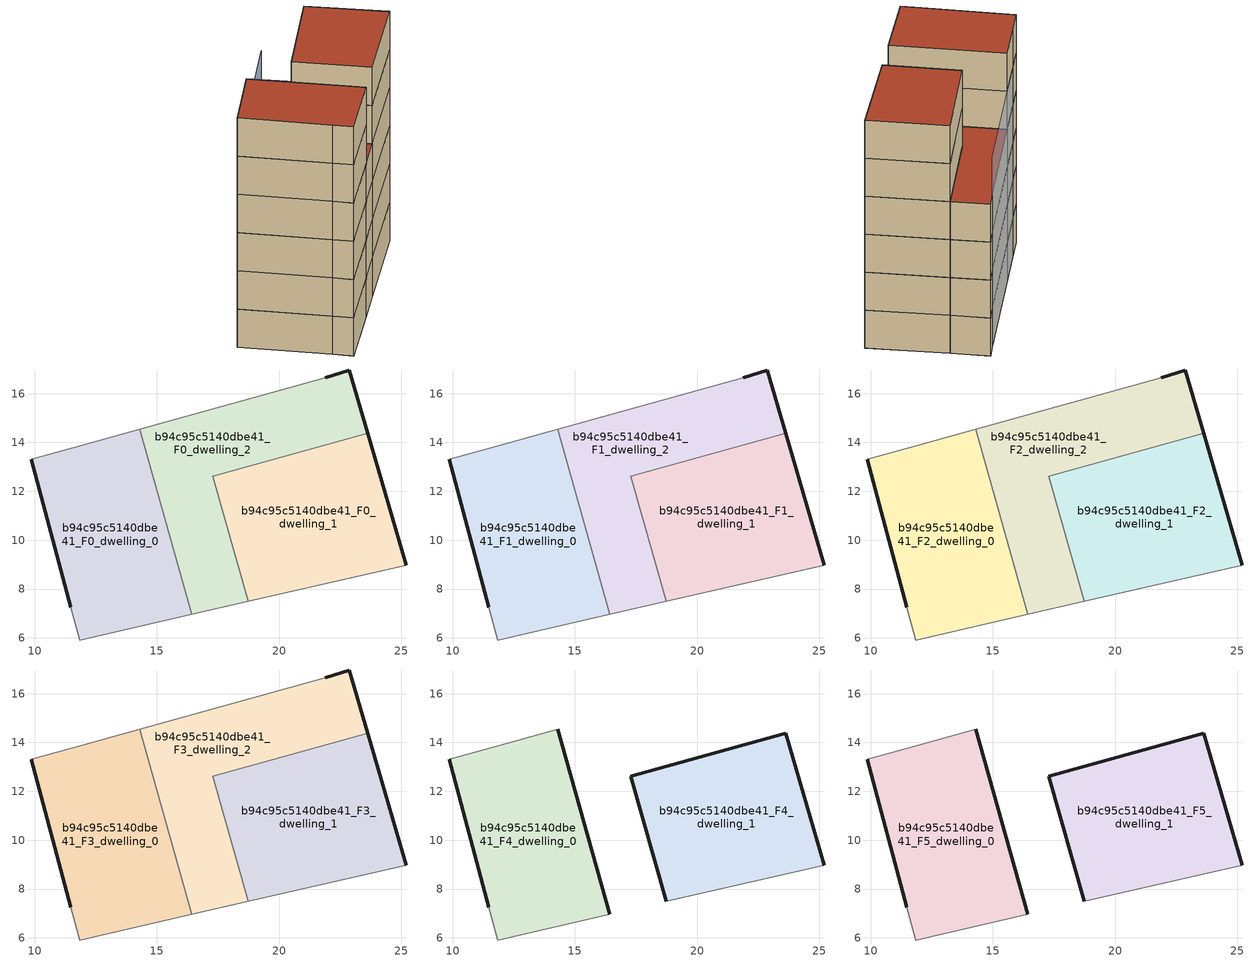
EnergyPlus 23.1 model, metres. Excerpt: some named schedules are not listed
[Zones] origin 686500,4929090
b94c95c5140dbe41_F0_dwelling_0
 floor ground (EU_floor_Construction): 16.42,6.97 14.3,14.55 11.58,13.79 9.85,13.32 11.48,7.27 11.85,5.92 z0
 wall outside (EU_wall_Construction): 11.48,7.27 9.85,13.32 z0:3
 wall adiabatic (EU_wall_Construction): 9.85,13.32 11.58,13.79 14.3,14.55 / 16.42,6.97 11.85,5.92 11.48,7.27 z0:3
 wall to b94c95c5140dbe41_F0_dwelling_2 (EU_wall_Construction): 14.3,14.55 16.42,6.97 z0:3
b94c95c5140dbe41_F0_dwelling_1
 floor ground (EU_floor_Construction): 25.21,8.98 23.63,14.39 17.29,12.61 18.72,7.5 z0
 wall outside (EU_wall_Construction): 23.63,14.39 25.21,8.98 z0:3
 wall adiabatic (EU_wall_Construction): 25.21,8.98 18.72,7.5 z0:3
 wall to b94c95c5140dbe41_F0_dwelling_2 (EU_wall_Construction): 18.72,7.5 17.29,12.61 23.63,14.39 z0:3
b94c95c5140dbe41_F0_dwelling_2
 floor ground (EU_floor_Construction): 18.72,7.5 17.29,12.61 23.63,14.39 22.88,16.97 21.88,16.66 14.3,14.55 16.42,6.97 z0
 wall outside (EU_wall_Construction): 21.88,16.66 22.88,16.97 23.63,14.39 z0:3
 wall adiabatic (EU_wall_Construction): 18.72,7.5 16.42,6.97 / 14.3,14.55 21.88,16.66 z0:3
b94c95c5140dbe41_F1_dwelling_0
 floor to b94c95c5140dbe41_F0_dwelling_0 (EU_floor_Construction): 16.42,6.97 14.3,14.55 11.58,13.79 9.85,13.32 11.48,7.27 11.85,5.92 z3
 wall outside (EU_wall_Construction): 11.48,7.27 9.85,13.32 z3:6
 wall adiabatic (EU_wall_Construction): 9.85,13.32 11.58,13.79 14.3,14.55 / 16.42,6.97 11.85,5.92 11.48,7.27 z3:6
 wall to b94c95c5140dbe41_F1_dwelling_2 (EU_wall_Construction): 14.3,14.55 16.42,6.97 z3:6
b94c95c5140dbe41_F1_dwelling_1
 floor to b94c95c5140dbe41_F0_dwelling_1 (EU_floor_Construction): 25.21,8.98 23.63,14.39 17.29,12.61 18.72,7.5 z3
 wall outside (EU_wall_Construction): 23.63,14.39 25.21,8.98 z3:6
 wall adiabatic (EU_wall_Construction): 25.21,8.98 18.72,7.5 z3:6
 wall to b94c95c5140dbe41_F1_dwelling_2 (EU_wall_Construction): 18.72,7.5 17.29,12.61 23.63,14.39 z3:6
b94c95c5140dbe41_F1_dwelling_2
 floor to b94c95c5140dbe41_F0_dwelling_2 (EU_floor_Construction): 18.72,7.5 17.29,12.61 23.63,14.39 22.88,16.97 21.88,16.66 14.3,14.55 16.42,6.97 z3
 wall outside (EU_wall_Construction): 21.88,16.66 22.88,16.97 23.63,14.39 z3:6
 wall adiabatic (EU_wall_Construction): 18.72,7.5 16.42,6.97 / 14.3,14.55 21.88,16.66 z3:6
b94c95c5140dbe41_F2_dwelling_0
 floor to b94c95c5140dbe41_F1_dwelling_0 (EU_floor_Construction): 16.42,6.97 14.3,14.55 11.58,13.79 9.85,13.32 11.48,7.27 11.85,5.92 z6
 wall outside (EU_wall_Construction): 11.48,7.27 9.85,13.32 z6:9
 wall adiabatic (EU_wall_Construction): 9.85,13.32 11.58,13.79 14.3,14.55 / 16.42,6.97 11.85,5.92 11.48,7.27 z6:9
 wall to b94c95c5140dbe41_F2_dwelling_2 (EU_wall_Construction): 14.3,14.55 16.42,6.97 z6:9
b94c95c5140dbe41_F2_dwelling_1
 floor to b94c95c5140dbe41_F1_dwelling_1 (EU_floor_Construction): 25.21,8.98 23.63,14.39 17.29,12.61 18.72,7.5 z6
 wall outside (EU_wall_Construction): 23.63,14.39 25.21,8.98 z6:9
 wall adiabatic (EU_wall_Construction): 25.21,8.98 18.72,7.5 z6:9
 wall to b94c95c5140dbe41_F2_dwelling_2 (EU_wall_Construction): 18.72,7.5 17.29,12.61 23.63,14.39 z6:9
b94c95c5140dbe41_F2_dwelling_2
 floor to b94c95c5140dbe41_F1_dwelling_2 (EU_floor_Construction): 18.72,7.5 17.29,12.61 23.63,14.39 22.88,16.97 21.88,16.66 14.3,14.55 16.42,6.97 z6
 wall outside (EU_wall_Construction): 21.88,16.66 22.88,16.97 23.63,14.39 z6:9
 wall adiabatic (EU_wall_Construction): 18.72,7.5 16.42,6.97 / 14.3,14.55 21.88,16.66 z6:9
b94c95c5140dbe41_F3_dwelling_0
 floor to b94c95c5140dbe41_F2_dwelling_0 (EU_floor_Construction): 16.42,6.97 14.3,14.55 11.58,13.79 9.85,13.32 11.48,7.27 11.85,5.92 z9
 wall outside (EU_wall_Construction): 11.48,7.27 9.85,13.32 z9:12
 wall adiabatic (EU_wall_Construction): 9.85,13.32 11.58,13.79 14.3,14.55 / 16.42,6.97 11.85,5.92 11.48,7.27 z9:12
 wall to b94c95c5140dbe41_F3_dwelling_2 (EU_wall_Construction): 14.3,14.55 16.42,6.97 z9:12
b94c95c5140dbe41_F3_dwelling_1
 floor to b94c95c5140dbe41_F2_dwelling_1 (EU_floor_Construction): 25.21,8.98 23.63,14.39 17.29,12.61 18.72,7.5 z9
 wall outside (EU_wall_Construction): 23.63,14.39 25.21,8.98 z9:12
 wall adiabatic (EU_wall_Construction): 25.21,8.98 18.72,7.5 z9:12
 wall to b94c95c5140dbe41_F3_dwelling_2 (EU_wall_Construction): 18.72,7.5 17.29,12.61 23.63,14.39 z9:12
b94c95c5140dbe41_F3_dwelling_2
 floor to b94c95c5140dbe41_F2_dwelling_2 (EU_floor_Construction): 18.72,7.5 17.29,12.61 23.63,14.39 22.88,16.97 21.88,16.66 14.3,14.55 16.42,6.97 z9
 wall outside (EU_wall_Construction): 21.88,16.66 22.88,16.97 23.63,14.39 z9:12
 wall adiabatic (EU_wall_Construction): 18.72,7.5 16.42,6.97 / 14.3,14.55 21.88,16.66 z9:12
 roof outside (EU_roof_Construction): 22.88,16.97 23.63,14.39 17.29,12.61 18.72,7.5 16.42,6.97 14.3,14.55 21.88,16.66 z12
b94c95c5140dbe41_F4_dwelling_0
 floor to b94c95c5140dbe41_F3_dwelling_0 (EU_floor_Construction): 16.42,6.97 14.3,14.55 11.58,13.79 9.85,13.32 11.48,7.27 11.85,5.92 z12
 wall outside (EU_wall_Construction): 11.48,7.27 9.85,13.32 / 14.3,14.55 16.42,6.97 z12:15
 wall adiabatic (EU_wall_Construction): 9.85,13.32 11.58,13.79 14.3,14.55 / 16.42,6.97 11.85,5.92 11.48,7.27 z12:15
b94c95c5140dbe41_F4_dwelling_1
 floor to b94c95c5140dbe41_F3_dwelling_1 (EU_floor_Construction): 25.21,8.98 23.63,14.39 17.29,12.61 18.72,7.5 z12
 wall outside (EU_wall_Construction): 18.72,7.5 17.29,12.61 23.63,14.39 25.21,8.98 z12:15
 wall adiabatic (EU_wall_Construction): 25.21,8.98 18.72,7.5 z12:15
b94c95c5140dbe41_F5_dwelling_0
 floor to b94c95c5140dbe41_F4_dwelling_0 (EU_floor_Construction): 16.42,6.97 14.3,14.55 11.58,13.79 9.85,13.32 11.48,7.27 11.85,5.92 z15
 wall outside (EU_wall_Construction): 11.48,7.27 9.85,13.32 / 14.3,14.55 16.42,6.97 z15:18
 wall adiabatic (EU_wall_Construction): 9.85,13.32 11.58,13.79 14.3,14.55 / 16.42,6.97 11.85,5.92 11.48,7.27 z15:18
 roof outside (EU_roof_Construction): 14.3,14.55 16.42,6.97 11.85,5.92 11.48,7.27 9.85,13.32 11.58,13.79 z18
b94c95c5140dbe41_F5_dwelling_1
 floor to b94c95c5140dbe41_F4_dwelling_1 (EU_floor_Construction): 25.21,8.98 23.63,14.39 17.29,12.61 18.72,7.5 z15
 wall outside (EU_wall_Construction): 18.72,7.5 17.29,12.61 23.63,14.39 25.21,8.98 z15:18
 wall adiabatic (EU_wall_Construction): 25.21,8.98 18.72,7.5 z15:18
 roof outside (EU_roof_Construction): 23.63,14.39 25.21,8.98 18.72,7.5 17.29,12.61 z18
shading: 21.88,16.66 11.58,13.79 z0:15
[Building]
EU S2 Campaign: North Axis=0; Terrain=City; Solar Distribution=FullExterior
[Site:Location]
Bologna: Latitude=44.5; Longitude=11.25; Time Zone=1; Elevation=37
[SizingPeriod:WeatherFileDays]
AnnualSizingPeriod: Begin Month=1; Begin Day of Month=1; End Month=12; End Day of Month=31; Day of Week for Start Day=Monday; Use Weather File Daylight Saving Period=No; Use Weather File Rain and Snow Indicators=No
[MATERIAL]
EU_InternalMass_Material: Roughness=MediumRough; Thickness=0.1; Conductivity=1; Density=1800; Specific Heat=900; Thermal Absorptance=0.9; Solar Absorptance=0.7; Visible Absorptance=0.7
[MATERIAL:NOMASS] Roughness=MediumRough; Thermal Absorptance=0.9; Solar Absorptance=0.7; Visible Absorptance=0.7
Name | Thermal Resistance
EU_wall_NoMass | 0.905828
EU_roof_NoMass | 0.37593
EU_floor_NoMass | 0.67114
[CONSTRUCTION]
EU_wall_Construction: EU_wall_NoMass
EU_roof_Construction: EU_roof_NoMass
EU_floor_Construction: EU_floor_NoMass
EU_InternalMass_Construction: EU_InternalMass_Material
[ZONE] Type=1; Multiplier=1; Ceiling Height=autocalculate; Floor Area=autocalculate; Part of Total Floor Area=Yes
Name | Volume
b94c95c5140dbe41_F0_dwelling_0 | 108.522
b94c95c5140dbe41_F1_dwelling_0; b94c95c5140dbe41_F2_dwelling_0; b94c95c5140dbe41_F3_dwelling_0; b94c95c5140dbe41_F4_dwelling_0; b94c95c5140dbe41_F5_dwelling_0 | 108.521
b94c95c5140dbe41_F0_dwelling_1; b94c95c5140dbe41_F1_dwelling_1; b94c95c5140dbe41_F2_dwelling_1; b94c95c5140dbe41_F3_dwelling_1; b94c95c5140dbe41_F4_dwelling_1; b94c95c5140dbe41_F5_dwelling_1 | 108.532
b94c95c5140dbe41_F0_dwelling_2; b94c95c5140dbe41_F1_dwelling_2; b94c95c5140dbe41_F2_dwelling_2; b94c95c5140dbe41_F3_dwelling_2 | 108.536
[INTERNALMASS] Construction=EU_InternalMass_Construction
Name | Zone or ZoneList | Surface Area
b94c95c5140dbe41_F0_dwelling_0_EU_InternalMass | b94c95c5140dbe41_F0_dwelling_0 | 36.1747
b94c95c5140dbe41_F0_dwelling_1_EU_InternalMass | b94c95c5140dbe41_F0_dwelling_1 | 36.1782
b94c95c5140dbe41_F0_dwelling_2_EU_InternalMass | b94c95c5140dbe41_F0_dwelling_2 | 36.1788
b94c95c5140dbe41_F1_dwelling_0_EU_InternalMass | b94c95c5140dbe41_F1_dwelling_0 | 36.1747
b94c95c5140dbe41_F1_dwelling_1_EU_InternalMass | b94c95c5140dbe41_F1_dwelling_1 | 36.1782
b94c95c5140dbe41_F1_dwelling_2_EU_InternalMass | b94c95c5140dbe41_F1_dwelling_2 | 36.1788
b94c95c5140dbe41_F2_dwelling_0_EU_InternalMass | b94c95c5140dbe41_F2_dwelling_0 | 36.1747
b94c95c5140dbe41_F2_dwelling_1_EU_InternalMass | b94c95c5140dbe41_F2_dwelling_1 | 36.1782
b94c95c5140dbe41_F2_dwelling_2_EU_InternalMass | b94c95c5140dbe41_F2_dwelling_2 | 36.1788
b94c95c5140dbe41_F3_dwelling_0_EU_InternalMass | b94c95c5140dbe41_F3_dwelling_0 | 36.1747
b94c95c5140dbe41_F3_dwelling_1_EU_InternalMass | b94c95c5140dbe41_F3_dwelling_1 | 36.1782
b94c95c5140dbe41_F3_dwelling_2_EU_InternalMass | b94c95c5140dbe41_F3_dwelling_2 | 36.1788
b94c95c5140dbe41_F4_dwelling_0_EU_InternalMass | b94c95c5140dbe41_F4_dwelling_0 | 54.2644
b94c95c5140dbe41_F4_dwelling_1_EU_InternalMass | b94c95c5140dbe41_F4_dwelling_1 | 54.2669
b94c95c5140dbe41_F5_dwelling_0_EU_InternalMass | b94c95c5140dbe41_F5_dwelling_0 | 54.2644
b94c95c5140dbe41_F5_dwelling_1_EU_InternalMass | b94c95c5140dbe41_F5_dwelling_1 | 54.2669
[OTHEREQUIPMENT] Fuel Type=Electricity; Design Level Calculation Method=Watts/Area; Power per Zone Floor Area=1; Fraction Latent=0; Fraction Radiant=0; Fraction Lost=0; Carbon Dioxide Generation Rate=0; EndUse Subcategory=EU_Step8_InternalGains
Name | Zone or ZoneList or Space or SpaceList | Schedule
EU_Step8_InternalGain_b94c95c5140dbe41_F0_dwelling_0_f000 | b94c95c5140dbe41_F0_dwelling_0 | EU_Step8_GainSchedule_b94c95c5140dbe41_F0_dwelling_0_f000
EU_Step8_InternalGain_b94c95c5140dbe41_F0_dwelling_1_f000 | b94c95c5140dbe41_F0_dwelling_1 | EU_Step8_GainSchedule_b94c95c5140dbe41_F0_dwelling_1_f000
EU_Step8_InternalGain_b94c95c5140dbe41_F0_dwelling_2_f000 | b94c95c5140dbe41_F0_dwelling_2 | EU_Step8_GainSchedule_b94c95c5140dbe41_F0_dwelling_2_f000
EU_Step8_InternalGain_b94c95c5140dbe41_F1_dwelling_0_f000 | b94c95c5140dbe41_F1_dwelling_0 | EU_Step8_GainSchedule_b94c95c5140dbe41_F1_dwelling_0_f000
EU_Step8_InternalGain_b94c95c5140dbe41_F1_dwelling_1_f000 | b94c95c5140dbe41_F1_dwelling_1 | EU_Step8_GainSchedule_b94c95c5140dbe41_F1_dwelling_1_f000
EU_Step8_InternalGain_b94c95c5140dbe41_F1_dwelling_2_f000 | b94c95c5140dbe41_F1_dwelling_2 | EU_Step8_GainSchedule_b94c95c5140dbe41_F1_dwelling_2_f000
EU_Step8_InternalGain_b94c95c5140dbe41_F2_dwelling_0_f000 | b94c95c5140dbe41_F2_dwelling_0 | EU_Step8_GainSchedule_b94c95c5140dbe41_F2_dwelling_0_f000
EU_Step8_InternalGain_b94c95c5140dbe41_F2_dwelling_1_f000 | b94c95c5140dbe41_F2_dwelling_1 | EU_Step8_GainSchedule_b94c95c5140dbe41_F2_dwelling_1_f000
EU_Step8_InternalGain_b94c95c5140dbe41_F2_dwelling_2_f000 | b94c95c5140dbe41_F2_dwelling_2 | EU_Step8_GainSchedule_b94c95c5140dbe41_F2_dwelling_2_f000
EU_Step8_InternalGain_b94c95c5140dbe41_F3_dwelling_0_f000 | b94c95c5140dbe41_F3_dwelling_0 | EU_Step8_GainSchedule_b94c95c5140dbe41_F3_dwelling_0_f000
EU_Step8_InternalGain_b94c95c5140dbe41_F3_dwelling_1_f000 | b94c95c5140dbe41_F3_dwelling_1 | EU_Step8_GainSchedule_b94c95c5140dbe41_F3_dwelling_1_f000
EU_Step8_InternalGain_b94c95c5140dbe41_F3_dwelling_2_f000 | b94c95c5140dbe41_F3_dwelling_2 | EU_Step8_GainSchedule_b94c95c5140dbe41_F3_dwelling_2_f000
EU_Step8_InternalGain_b94c95c5140dbe41_F4_dwelling_0_f000 | b94c95c5140dbe41_F4_dwelling_0 | EU_Step8_GainSchedule_b94c95c5140dbe41_F4_dwelling_0_f000
EU_Step8_InternalGain_b94c95c5140dbe41_F4_dwelling_1_f000 | b94c95c5140dbe41_F4_dwelling_1 | EU_Step8_GainSchedule_b94c95c5140dbe41_F4_dwelling_1_f000
EU_Step8_InternalGain_b94c95c5140dbe41_F5_dwelling_0_f000 | b94c95c5140dbe41_F5_dwelling_0 | EU_Step8_GainSchedule_b94c95c5140dbe41_F5_dwelling_0_f000
EU_Step8_InternalGain_b94c95c5140dbe41_F5_dwelling_1_f000 | b94c95c5140dbe41_F5_dwelling_1 | EU_Step8_GainSchedule_b94c95c5140dbe41_F5_dwelling_1_f000
[ZONEVENTILATION:DESIGNFLOWRATE] Schedule=EU_AlwaysOn; Design Flow Rate Calculation Method=AirChanges/Hour; Air Changes per Hour=0.73129; Ventilation Type=Natural; Fan Pressure Rise=0; Fan Total Efficiency=1; Constant Term Coefficient=1; Temperature Term Coefficient=0; Velocity Term Coefficient=0; Velocity Squared Term Coefficient=0; Minimum Indoor Temperature=-100; Maximum Indoor Temperature=100; Delta Temperature=-100; Minimum Outdoor Temperature=-100; Maximum Outdoor Temperature=100; Maximum Wind Speed=40
Name | Zone or ZoneList or Space or SpaceList
EU_ConstantAir_b94c95c5140dbe41_F0_dwelling_0 | b94c95c5140dbe41_F0_dwelling_0
EU_ConstantAir_b94c95c5140dbe41_F0_dwelling_1 | b94c95c5140dbe41_F0_dwelling_1
EU_ConstantAir_b94c95c5140dbe41_F0_dwelling_2 | b94c95c5140dbe41_F0_dwelling_2
EU_ConstantAir_b94c95c5140dbe41_F1_dwelling_0 | b94c95c5140dbe41_F1_dwelling_0
EU_ConstantAir_b94c95c5140dbe41_F1_dwelling_1 | b94c95c5140dbe41_F1_dwelling_1
EU_ConstantAir_b94c95c5140dbe41_F1_dwelling_2 | b94c95c5140dbe41_F1_dwelling_2
EU_ConstantAir_b94c95c5140dbe41_F2_dwelling_0 | b94c95c5140dbe41_F2_dwelling_0
EU_ConstantAir_b94c95c5140dbe41_F2_dwelling_1 | b94c95c5140dbe41_F2_dwelling_1
EU_ConstantAir_b94c95c5140dbe41_F2_dwelling_2 | b94c95c5140dbe41_F2_dwelling_2
EU_ConstantAir_b94c95c5140dbe41_F3_dwelling_0 | b94c95c5140dbe41_F3_dwelling_0
EU_ConstantAir_b94c95c5140dbe41_F3_dwelling_1 | b94c95c5140dbe41_F3_dwelling_1
EU_ConstantAir_b94c95c5140dbe41_F3_dwelling_2 | b94c95c5140dbe41_F3_dwelling_2
EU_ConstantAir_b94c95c5140dbe41_F4_dwelling_0 | b94c95c5140dbe41_F4_dwelling_0
EU_ConstantAir_b94c95c5140dbe41_F4_dwelling_1 | b94c95c5140dbe41_F4_dwelling_1
EU_ConstantAir_b94c95c5140dbe41_F5_dwelling_0 | b94c95c5140dbe41_F5_dwelling_0
EU_ConstantAir_b94c95c5140dbe41_F5_dwelling_1 | b94c95c5140dbe41_F5_dwelling_1
[HVACTEMPLATE:THERMOSTAT] Constant Heating Setpoint=20; Constant Cooling Setpoint=50
EU_HeatOnly_b94c95c5140dbe41_F0_dwelling_0; EU_HeatOnly_b94c95c5140dbe41_F0_dwelling_1; EU_HeatOnly_b94c95c5140dbe41_F0_dwelling_2; EU_HeatOnly_b94c95c5140dbe41_F1_dwelling_0; EU_HeatOnly_b94c95c5140dbe41_F1_dwelling_1; EU_HeatOnly_b94c95c5140dbe41_F1_dwelling_2; EU_HeatOnly_b94c95c5140dbe41_F2_dwelling_0; EU_HeatOnly_b94c95c5140dbe41_F2_dwelling_1; EU_HeatOnly_b94c95c5140dbe41_F2_dwelling_2; EU_HeatOnly_b94c95c5140dbe41_F3_dwelling_0; EU_HeatOnly_b94c95c5140dbe41_F3_dwelling_1; EU_HeatOnly_b94c95c5140dbe41_F3_dwelling_2; EU_HeatOnly_b94c95c5140dbe41_F4_dwelling_0; EU_HeatOnly_b94c95c5140dbe41_F4_dwelling_1; EU_HeatOnly_b94c95c5140dbe41_F5_dwelling_0; EU_HeatOnly_b94c95c5140dbe41_F5_dwelling_1
[HVACTEMPLATE:ZONE:IDEALLOADSAIRSYSTEM] System Availability Schedule=EU_AlwaysOn; Maximum Heating Supply Air Temperature=50; Minimum Cooling Supply Air Temperature=13; Maximum Heating Supply Air Humidity Ratio=0.0156; Minimum Cooling Supply Air Humidity Ratio=0.0077; Heating Limit=NoLimit; Cooling Limit=NoLimit; Heating Availability Schedule=EU_AlwaysOn; Cooling Availability Schedule=EU_CoolingOff; Dehumidification Control Type=ConstantSensibleHeatRatio; Cooling Sensible Heat Ratio=0.7; Dehumidification Setpoint=60; Humidification Control Type=None; Humidification Setpoint=30; Outdoor Air Method=None; Outdoor Air Flow Rate per Person=0.00944; Outdoor Air Flow Rate per Zone Floor Area=0; Outdoor Air Flow Rate per Zone=0; Demand Controlled Ventilation Type=None; Outdoor Air Economizer Type=NoEconomizer; Heat Recovery Type=None; Sensible Heat Recovery Effectiveness=0.7; Latent Heat Recovery Effectiveness=0.65
Name | Template Thermostat
b94c95c5140dbe41_F0_dwelling_0 | EU_HeatOnly_b94c95c5140dbe41_F0_dwelling_0
b94c95c5140dbe41_F0_dwelling_1 | EU_HeatOnly_b94c95c5140dbe41_F0_dwelling_1
b94c95c5140dbe41_F0_dwelling_2 | EU_HeatOnly_b94c95c5140dbe41_F0_dwelling_2
b94c95c5140dbe41_F1_dwelling_0 | EU_HeatOnly_b94c95c5140dbe41_F1_dwelling_0
b94c95c5140dbe41_F1_dwelling_1 | EU_HeatOnly_b94c95c5140dbe41_F1_dwelling_1
b94c95c5140dbe41_F1_dwelling_2 | EU_HeatOnly_b94c95c5140dbe41_F1_dwelling_2
b94c95c5140dbe41_F2_dwelling_0 | EU_HeatOnly_b94c95c5140dbe41_F2_dwelling_0
b94c95c5140dbe41_F2_dwelling_1 | EU_HeatOnly_b94c95c5140dbe41_F2_dwelling_1
b94c95c5140dbe41_F2_dwelling_2 | EU_HeatOnly_b94c95c5140dbe41_F2_dwelling_2
b94c95c5140dbe41_F3_dwelling_0 | EU_HeatOnly_b94c95c5140dbe41_F3_dwelling_0
b94c95c5140dbe41_F3_dwelling_1 | EU_HeatOnly_b94c95c5140dbe41_F3_dwelling_1
b94c95c5140dbe41_F3_dwelling_2 | EU_HeatOnly_b94c95c5140dbe41_F3_dwelling_2
b94c95c5140dbe41_F4_dwelling_0 | EU_HeatOnly_b94c95c5140dbe41_F4_dwelling_0
b94c95c5140dbe41_F4_dwelling_1 | EU_HeatOnly_b94c95c5140dbe41_F4_dwelling_1
b94c95c5140dbe41_F5_dwelling_0 | EU_HeatOnly_b94c95c5140dbe41_F5_dwelling_0
b94c95c5140dbe41_F5_dwelling_1 | EU_HeatOnly_b94c95c5140dbe41_F5_dwelling_1
[SIZING:ZONE] Zone Cooling Design Supply Air Temperature Input Method=SupplyAirTemperature; Zone Cooling Design Supply Air Temperature=13; Zone Heating Design Supply Air Temperature Input Method=SupplyAirTemperature; Zone Heating Design Supply Air Temperature=50; Zone Cooling Design Supply Air Humidity Ratio=0.008; Zone Heating Design Supply Air Humidity Ratio=0.008; Cooling Design Air Flow Method=DesignDay; Cooling Design Air Flow Rate=0; Cooling Minimum Air Flow per Zone Floor Area=0.000762; Cooling Minimum Air Flow=0; Cooling Minimum Air Flow Fraction=0.2; Heating Design Air Flow Method=DesignDay; Heating Design Air Flow Rate=0; Heating Maximum Air Flow per Zone Floor Area=0.002032; Heating Maximum Air Flow=0.141576; Heating Maximum Air Flow Fraction=0.3; Account for Dedicated Outdoor Air System=No; Dedicated Outdoor Air System Control Strategy=NeutralSupplyAir; Dedicated Outdoor Air Low Setpoint Temperature for Design=autosize; Dedicated Outdoor Air High Setpoint Temperature for Design=autosize; Zone Load Sizing Method=Sensible Load Only No Latent Load; Zone Latent Cooling Design Supply Air Humidity Ratio Input Method=HumidityRatioDifference; Zone Cooling Design Supply Air Humidity Ratio Difference=0.005; Zone Latent Heating Design Supply Air Humidity Ratio Input Method=HumidityRatioDifference; Zone Humidification Design Supply Air Humidity Ratio Difference=0.005
b94c95c5140dbe41_F0_dwelling_0; b94c95c5140dbe41_F0_dwelling_1; b94c95c5140dbe41_F0_dwelling_2; b94c95c5140dbe41_F1_dwelling_0; b94c95c5140dbe41_F1_dwelling_1; b94c95c5140dbe41_F1_dwelling_2
